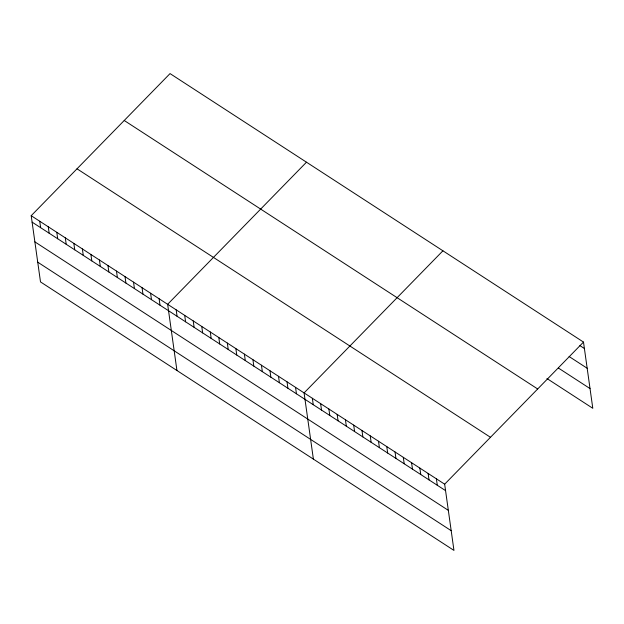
<?xml version="1.0" encoding="UTF-8"?>
<svg xmlns="http://www.w3.org/2000/svg" width="624" height="624" viewBox="0 0 624 624"><rect width="100%" height="100%" fill="white"/><g stroke="black" fill="none" stroke-linecap="round" stroke-linejoin="round"><path stroke-width="0.94" d="M31.2 215.701L444.655 484.193L453.96 550.407L40.505 281.915L31.2 215.701L170.04 73.593L583.495 342.085L592.8 408.299L546.944 378.518M306.478 162.201L167.638 304.301L176.943 370.516M442.923 250.801L304.083 392.902L313.388 459.116M444.655 484.193L583.495 342.085M579.891 345.595L584.399 348.527M569.127 356.538L587.168 368.254M558.457 368.074L590.031 388.573M124.223 120.487L537.677 388.978M77.017 168.808L490.472 437.299M32.105 222.136L445.559 490.628M34.874 241.862L448.328 510.354M37.736 262.189L451.183 530.681M436.387 478.819L437.291 485.261M428.119 473.452L429.023 479.895M419.843 468.086L420.748 474.521M411.575 462.712L412.48 469.154M403.307 457.345L404.212 463.78M395.039 451.971L395.944 458.414M386.771 446.605L387.676 453.04M378.503 441.23L379.408 447.673M370.235 435.864L371.14 442.299M361.959 430.49L362.864 436.933M353.691 425.123L354.596 431.566M345.423 419.757L346.328 426.192M337.155 414.383L338.06 420.826M328.887 409.016L329.792 415.451M320.619 403.642L321.524 410.085M312.351 398.276L313.256 404.711M295.55 387.364L296.455 393.806M287.024 381.826L287.929 388.268M278.499 376.295L279.404 382.73M269.966 370.757L270.871 377.192M261.44 365.219L262.345 371.654M252.915 359.681L253.82 366.116M244.39 354.143L245.294 360.578M235.856 348.605L236.761 355.04M227.331 343.067L228.236 349.502M218.806 337.529L219.71 343.964M210.28 331.991L211.185 338.426M201.747 326.453L202.652 332.888M193.222 320.915L194.126 327.35M184.696 315.377L185.601 321.82M176.171 309.839L177.076 316.282M159.112 298.763L160.017 305.206M150.587 293.225L151.492 299.668M142.054 287.687L142.958 294.13M133.528 282.149L134.433 288.592M125.003 276.611L125.908 283.054M116.477 271.073L117.382 277.516M107.944 265.535L108.849 271.978M99.419 259.997L100.324 266.44M90.893 254.467L91.798 260.902M82.368 248.929L83.273 255.364M73.835 243.391L74.74 249.826M65.309 237.853L66.214 244.288M56.784 232.315L57.689 238.75M48.259 226.777L49.163 233.212M39.725 221.239L40.63 227.674"/></g></svg>
